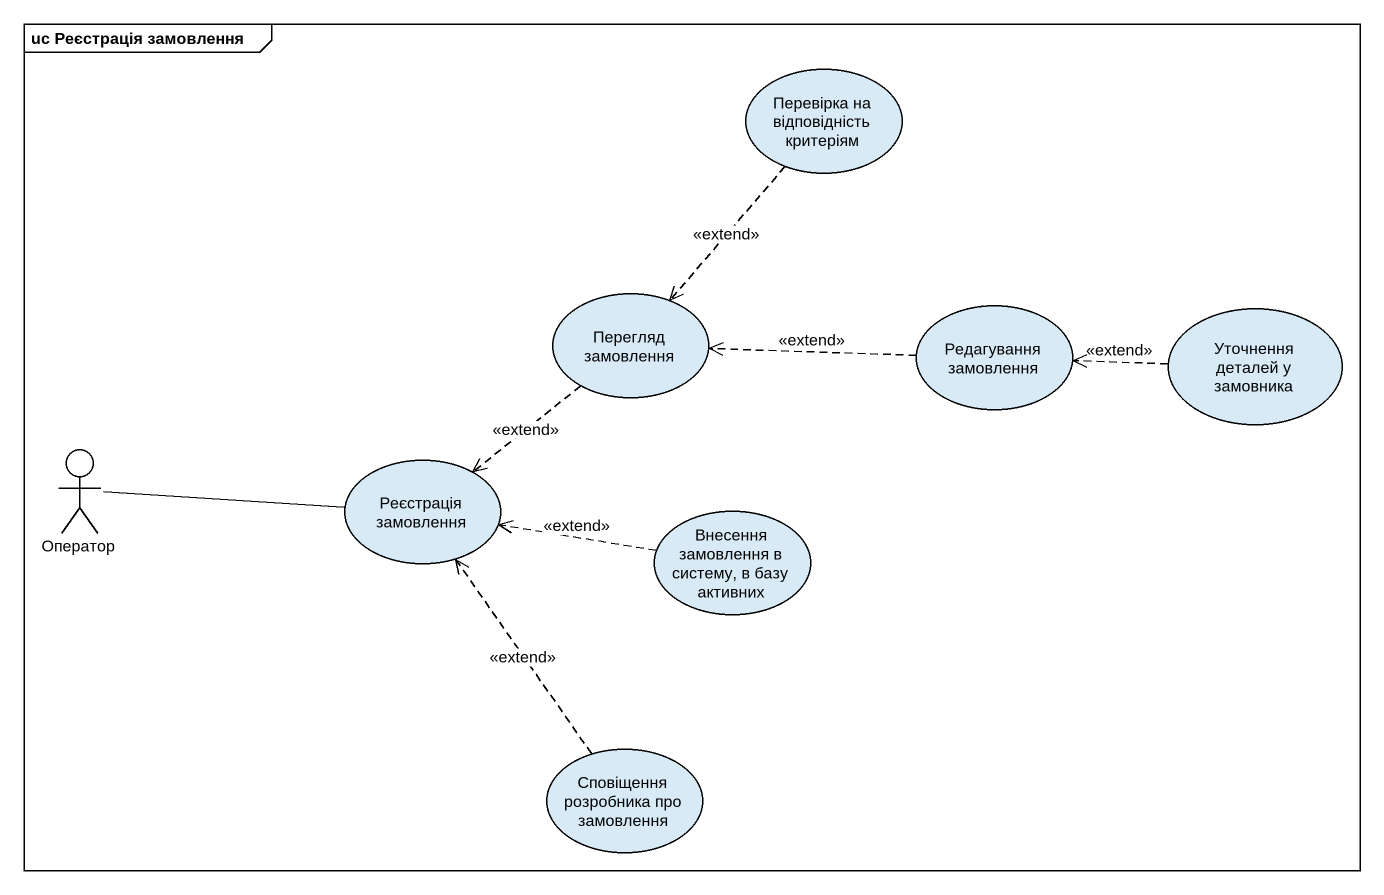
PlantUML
@startuml
mainframe uc Реєстрація замовлення
usecase "Перевірка на відповідність критеріям" as Перевірка_на_відповідність
usecase "Перегляд замовлення" as Перегляд_замовлення
usecase "Редагування замовлення" as Редагування_замовлення
usecase "Уточнення деталей у замовника" as Уточнення_деталей_у
actor Оператор
usecase "Реєстрація замовлення" as Реєстрація_замовлення
usecase "Внесення замовлення в систему, в базу активних" as Внесення_замовлення_в
usecase "Сповіщення розробника про замовлення" as Сповіщення_розробника_про
Перевірка_на_відповідність ..> Перегляд_замовлення : <<extend>>
Перегляд_замовлення ..> Реєстрація_замовлення : <<extend>>
Редагування_замовлення .left.> Перегляд_замовлення : <<extend>>
Уточнення_деталей_у .left.> Редагування_замовлення : <<extend>>
Оператор -right- Реєстрація_замовлення
Внесення_замовлення_в .left.> Реєстрація_замовлення : <<extend>>
Сповіщення_розробника_про .up.> Реєстрація_замовлення : <<extend>>
@enduml
